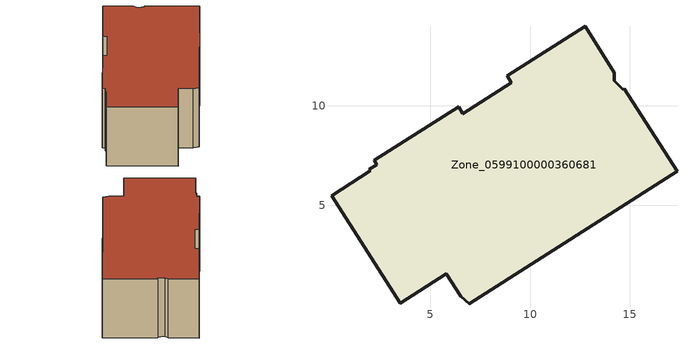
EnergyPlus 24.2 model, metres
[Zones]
Zone_0599100000360681
 floor ground (C_G): 2,6.74 1.95,6.82 2.33,7.05 2.2,7.26 6.43,9.95 6.64,9.61 9.06,11.16 8.85,11.49 12.76,13.97 14.23,11.65 14.21,11.25 14.67,10.8 14.73,10.86 17.36,6.71 6.95,0.09 6.53,0.44 5.81,1.58 3.49,0.09 0.05,5.49 z0
 wall outside (C_F): 8.85,11.49 9.06,11.16 6.64,9.61 6.43,9.95 2.2,7.26 2.33,7.05 1.95,6.82 2,6.74 0.05,5.49 3.49,0.09 5.81,1.58 6.53,0.44 6.95,0.09 17.36,6.71 14.73,10.86 14.67,10.8 14.21,11.25 14.23,11.65 12.76,13.97 8.85,11.49 z0:6.47
 roof outside (C_R): 14.67,10.8 14.21,11.25 14.23,11.65 12.76,13.97 8.85,11.49 9.06,11.16 6.64,9.61 6.43,9.95 2.2,7.26 2.33,7.05 1.95,6.82 2,6.74 0.05,5.49 3.49,0.09 5.81,1.58 6.53,0.44 6.95,0.09 17.36,6.71 14.73,10.86 z6.47
[BUILDING]
Pand.0599100000360681: North Axis=0; Terrain=City; Loads Convergence Tolerance Value=0.04; Temperature Convergence Tolerance Value=0.4; Solar Distribution=FullExterior; Maximum Number of Warmup Days=25; Minimum Number of Warmup Days=1
[Site:Location]
Rotterdam.The.Hague.AP_ZH_NLD Design_Conditions: Latitude=51.96; Longitude=4.45; Time Zone=1; Elevation=-4.5
[SITE:GROUNDTEMPERATURE:BUILDINGSURFACE]
18, 18, 18, 18, 18, 18, 18, 18, 18, 18, 18, 18
[MATERIAL] Thermal Absorptance=0.9; Solar Absorptance=0.7; Visible Absorptance=0.7
Name | Roughness | Thickness | Conductivity | Density | Specific Heat
G.D.1992-2005 | MediumSmooth | 0.15 | 0.06 | 540 | 1210
F.D.1992-2005 | Rough | 0.3 | 0.12 | 1920 | 840
R.D.1992-2005 | MediumRough | 0.2 | 0.08 | 1500 | 1000
[CONSTRUCTION]
C_G: G.D.1992-2005
C_F: F.D.1992-2005
C_R: R.D.1992-2005
[ZONE]
Zone_0599100000360681: Type=1; Multiplier=1; Ceiling Height=Autocalculate; Volume=Autocalculate; Floor Area=autocalculate; Part of Total Floor Area=Yes
[ZONEINFILTRATION:DESIGNFLOWRATE]
Infil_Zone_0599100000360681: Zone or ZoneList or Space or SpaceList=Zone_0599100000360681; Schedule=AlwaysOn; Design Flow Rate Calculation Method=Flow/Area; Flow Rate per Floor Area=0.0021; Constant Term Coefficient=1; Temperature Term Coefficient=0; Velocity Term Coefficient=0; Velocity Squared Term Coefficient=0
[HVACTEMPLATE:ZONE:IDEALLOADSAIRSYSTEM]
Zone_0599100000360681: Maximum Heating Supply Air Temperature=50; Minimum Cooling Supply Air Temperature=13; Maximum Heating Supply Air Humidity Ratio=0.0156; Minimum Cooling Supply Air Humidity Ratio=0.0077; Heating Limit=NoLimit; Cooling Limit=NoLimit; Dehumidification Control Type=ConstantSensibleHeatRatio; Cooling Sensible Heat Ratio=0.7; Dehumidification Setpoint=60; Humidification Control Type=None; Humidification Setpoint=30; Outdoor Air Method=None; Outdoor Air Flow Rate per Person=0.00944; Outdoor Air Flow Rate per Zone Floor Area=0; Outdoor Air Flow Rate per Zone=0; Demand Controlled Ventilation Type=None; Outdoor Air Economizer Type=NoEconomizer; Heat Recovery Type=None; Sensible Heat Recovery Effectiveness=0.7; Latent Heat Recovery Effectiveness=0.65
[ZONECONTROL:THERMOSTAT]
ThermostatControl_Zone_0599100000360681: Zone or ZoneList=Zone_0599100000360681; Control Type Schedule=DualSetpointControlType; Control 1=Thermostat_Zone_0599100000360681; Temperature Difference Between Cutout And Setpoint=0
[THERMOSTATSETPOINT:DUALSETPOINT]
Thermostat_Zone_0599100000360681: Heating Setpoint Temperature Schedule=HeatingSetpoint_Zone_0599100000360681; Cooling Setpoint Temperature Schedule=CoolingSetpoint_Zone_0599100000360681
[SCHEDULE:COMPACT]
HeatingSetpoint_Zone_0599100000360681: Through: 12/31, For: AllDays, Until: 24:00, 21
CoolingSetpoint_Zone_0599100000360681: Through: 12/31, For: AllDays, Until: 24:00, 24
DualSetpointControlType: Through: 12/31, For: AllDays, Until: 24:00, 4
AlwaysOn: Through: 12/31, For: AllDays, Until: 24:00, 1
